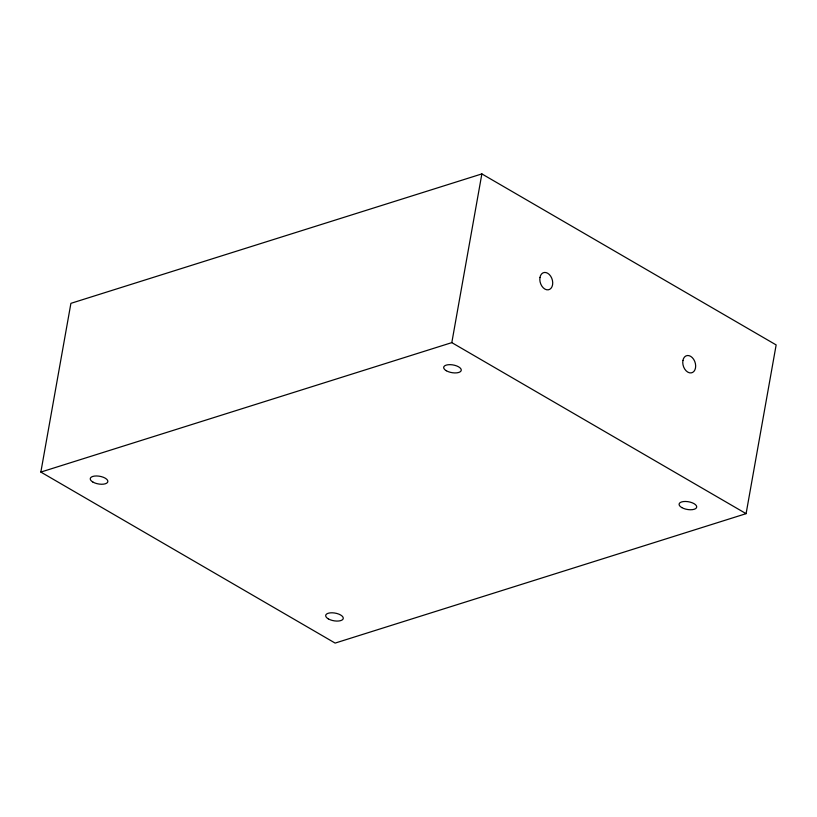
<?xml version="1.0" encoding="UTF-8"?>
<svg xmlns="http://www.w3.org/2000/svg" width="817" height="817" viewBox="0 0 817 817"><rect width="100%" height="100%" fill="white"/><g stroke="black" fill="none" stroke-linecap="round" stroke-linejoin="round"><path stroke-width="1.23" d="M40.85 472.073L70.905 303.342L481.867 173.909L776.15 344.927L746.095 513.658L335.133 643.091L40.85 472.073L451.811 342.629L746.095 513.658M451.811 342.629L481.867 173.909M681.735 507.551A8.926 3.901 10.1 0 0 696.441 507.817A8.926 3.901 10.1 0 0 685.524 501.464A8.926 3.901 10.1 0 0 681.735 507.551M446.307 370.734A8.926 3.901 10.1 0 0 461.013 370.989A8.926 3.901 10.1 0 0 450.096 364.648A8.926 3.901 10.1 0 0 446.307 370.734M92.883 482.05A8.926 3.901 10.1 0 0 107.589 482.316A8.926 3.901 10.1 0 0 96.672 475.964A8.926 3.901 10.1 0 0 92.883 482.05M328.311 618.877A8.926 3.901 10.1 0 0 343.017 619.133A8.926 3.901 10.1 0 0 332.09 612.791A8.926 3.901 10.1 0 0 328.311 618.877M682.92 360.471A8.926 6.158 72.5 0 0 691.07 372.909A8.926 6.158 72.5 0 0 693.633 359.286A8.926 6.158 72.5 0 0 682.92 360.471M539.966 277.494A8.926 6.158 72.5 0 0 548.197 289.831A8.926 6.158 72.5 0 0 550.638 276.136A8.926 6.158 72.5 0 0 539.966 277.494"/></g></svg>
